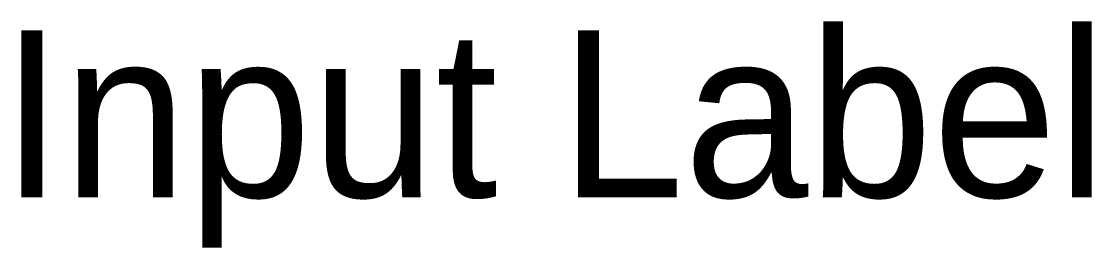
# Model space of a CAD drawing. Header units: inches. Extents: x 1.12 to 7.53, y -0.8 to 0.55.
import ezdxf
from ezdxf.enums import TextEntityAlignment as Align

# ---------------------------------------------------------------- set-up
doc = ezdxf.new("R2010")
doc.units = ezdxf.units.IN
doc.header["$MEASUREMENT"] = 0
doc.layers.get('0').update_dxf_attribs({"lineweight": 25, "true_color": 0xffffff})
doc.styles.add('textstyle0', font='Ubuntu-C.ttf')

msp = doc.modelspace()

# ---------------------------------------------------------------- texts
at = {"style": 'textstyle0'}
msp.add_attdef('Input Label', text='Input', height=1, dxfattribs=at).set_placement((1, 0), align=Align.MIDDLE_LEFT)

doc.saveas('drawing.dxf')
